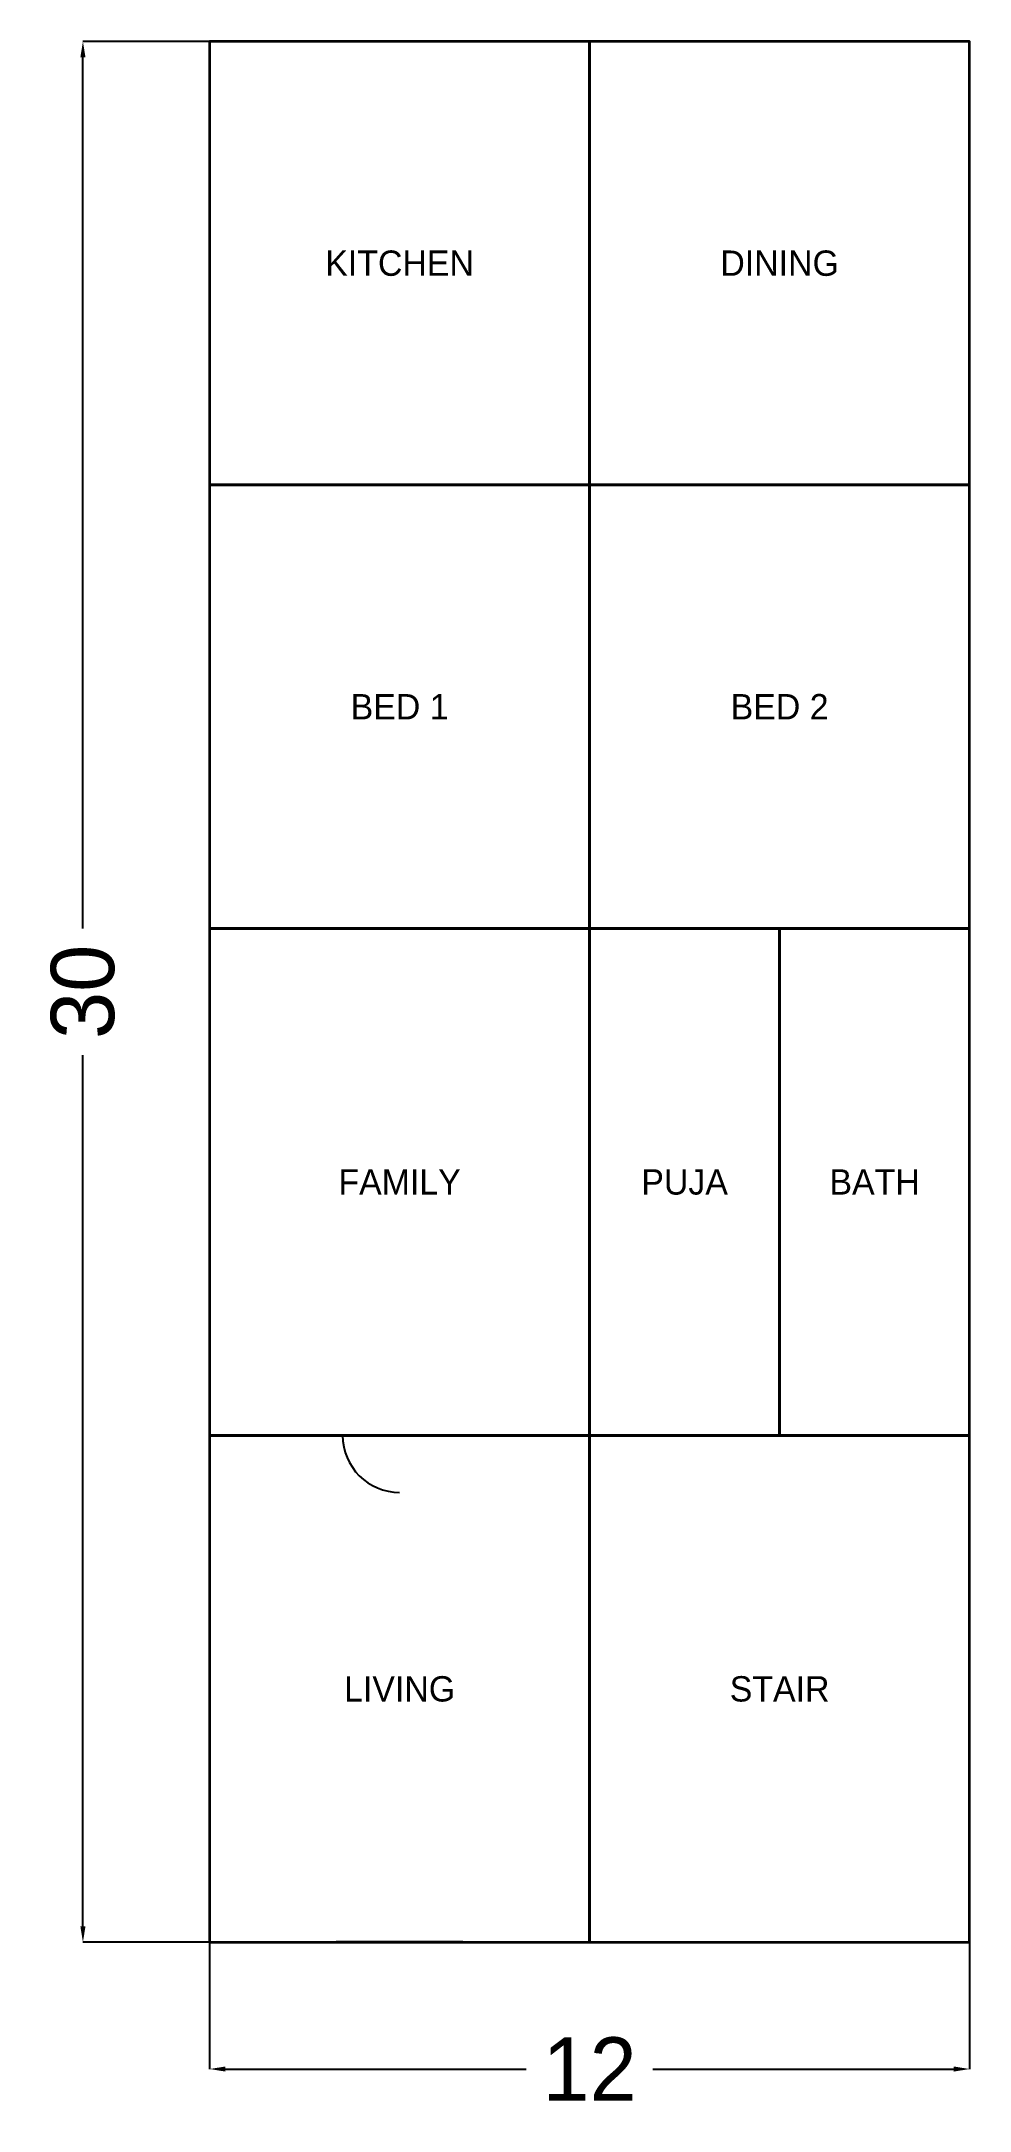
# Model space of a CAD drawing. Header units: metres. Extents: x -2.7 to 12, y -2.7 to 30.
import ezdxf
from ezdxf.enums import TextEntityAlignment as Align

# ---------------------------------------------------------------- set-up
doc = ezdxf.new("R2010")
doc.units = ezdxf.units.M
for name, color, linetype in [('DOORS', 6, 'Continuous'), ('TEXT', 2, 'Continuous'), ('WALLS', 7, 'Continuous'), ('WINDOWS', 4, 'Continuous')]:
    doc.layers.add(name, color=color, linetype=linetype)
doc.dimstyles.get("Standard").update_dxf_attribs({"dimtxt": 2.5, "dimasz": 2.5, "dimexe": 1.25, "dimexo": 0.625, "dimtad": 1, "dimcen": 2.5, "dimazin": 3, "dimtfac": 1, "dimtmove": 0, "dimatfit": 3})

# ---------------------------------------------------------------- blocks, each defined once
blk = doc.blocks.new('_CLOSEDFILLED')
at = {"color": 0, "linetype": 'BYBLOCK'}
blk.add_solid([(-1, 0.16), (0, 0), (-1, -0.16)], dxfattribs=at)
blk = doc.blocks.new('*D1')
for p, q in [((0, 0), (0, -2)), ((12, 0), (12, -2)), ((0.25, -2), (5, -2)), ((7, -2), (11.75, -2))]:
    blk.add_line(p, q)
at = {"layer": 'Defpoints'}
for p in [(0, 0), (12, 0), (0, -2)]:
    blk.add_point(p, dxfattribs=at)
at = {"layer": 'TEXT', "xscale": 0.25, "yscale": 0.25, "rotation": 180}
blk.add_blockref('_CLOSEDFILLED', (0, -2), dxfattribs=at)
at = {"layer": 'TEXT', "xscale": 0.25, "yscale": 0.25}
blk.add_blockref('_CLOSEDFILLED', (12, -2), dxfattribs=at)
at = {"layer": 'TEXT', "insert": (6, -2), "char_height": 1, "attachment_point": 5}
blk.add_mtext('12', dxfattribs=at)
blk = doc.blocks.new('*D2')
for p, q in [((0, 30), (-2, 30)), ((-2, 16), (-2, 29.75)), ((-2, 0.25), (-2, 14)), ((0, 0), (-2, 0))]:
    blk.add_line(p, q)
at = {"layer": 'Defpoints'}
for p in [(0, 30), (-2, 0), (0, 0)]:
    blk.add_point(p, dxfattribs=at)
at = {"layer": 'TEXT', "xscale": 0.25, "yscale": 0.25}
for p, rotation in [((-2, 30), 90), ((-2, 0), 270)]:
    blk.add_blockref('_CLOSEDFILLED', p, dxfattribs=dict(at, rotation=rotation))
at = {"layer": 'TEXT', "insert": (-2, 15), "char_height": 1, "attachment_point": 5, "rotation": 90}
blk.add_mtext('30', dxfattribs=at)

msp = doc.modelspace()

# ---------------------------------------------------------------- linework, layer by layer
at = {"layer": 'DOORS'}
msp.add_line((3, 8), (2.1, 8), dxfattribs=at)
msp.add_arc((3, 8), 0.9, 180, 270, dxfattribs=at)
at = {"layer": 'WALLS', "lineweight": 35}
for points in [[(0, 23), (6, 23), (6, 30), (0, 30)], [(6, 23), (12, 23), (12, 30), (6, 30)], [(0, 16), (6, 16), (6, 23), (0, 23)], [(6, 16), (12, 16), (12, 23), (6, 23)], [(0, 8), (6, 8), (6, 16), (0, 16)], [(6, 8), (9, 8), (9, 16), (6, 16)], [(9, 8), (12, 8), (12, 16), (9, 16)], [(0, 0), (6, 0), (6, 8), (0, 8)], [(6, 0), (12, 0), (12, 8), (6, 8)]]:
    msp.add_lwpolyline(points, close=True, dxfattribs=at)
at = {"layer": 'WINDOWS', "lineweight": 40}
msp.add_line((2, 0), (4, 0), dxfattribs=at)

# ---------------------------------------------------------------- texts
at = {"layer": 'TEXT'}
for s, p in [('KITCHEN', (3, 26.5)), ('DINING', (9, 26.5)), ('BED 1', (3, 19.5)), ('BED 2', (9, 19.5)), ('FAMILY', (3, 12)), ('PUJA', (7.5, 12)), ('BATH', (10.5, 12)), ('LIVING', (3, 4)), ('STAIR', (9, 4))]:
    msp.add_text(s, height=0.4, dxfattribs=at).set_placement(p, align=Align.MIDDLE_CENTER)

# ---------------------------------------------------------------- dimensions: what is measured, and where the dimension line sits
dim = msp.add_linear_dim(base=(-2, 0), p1=(0, 0), p2=(0, 30), angle=90, dimstyle='Standard', dxfattribs=at)
dim.commit()
dim.dimension.update_dxf_attribs({"geometry": '*D2', "text_midpoint": (-2, 15)})
dim = msp.add_linear_dim(base=(0, -2), p1=(0, 0), p2=(12, 0), dimstyle='Standard', dxfattribs=at)
dim.commit()
dim.dimension.update_dxf_attribs({"geometry": '*D1', "text_midpoint": (6, -2)})

doc.saveas('drawing.dxf')
